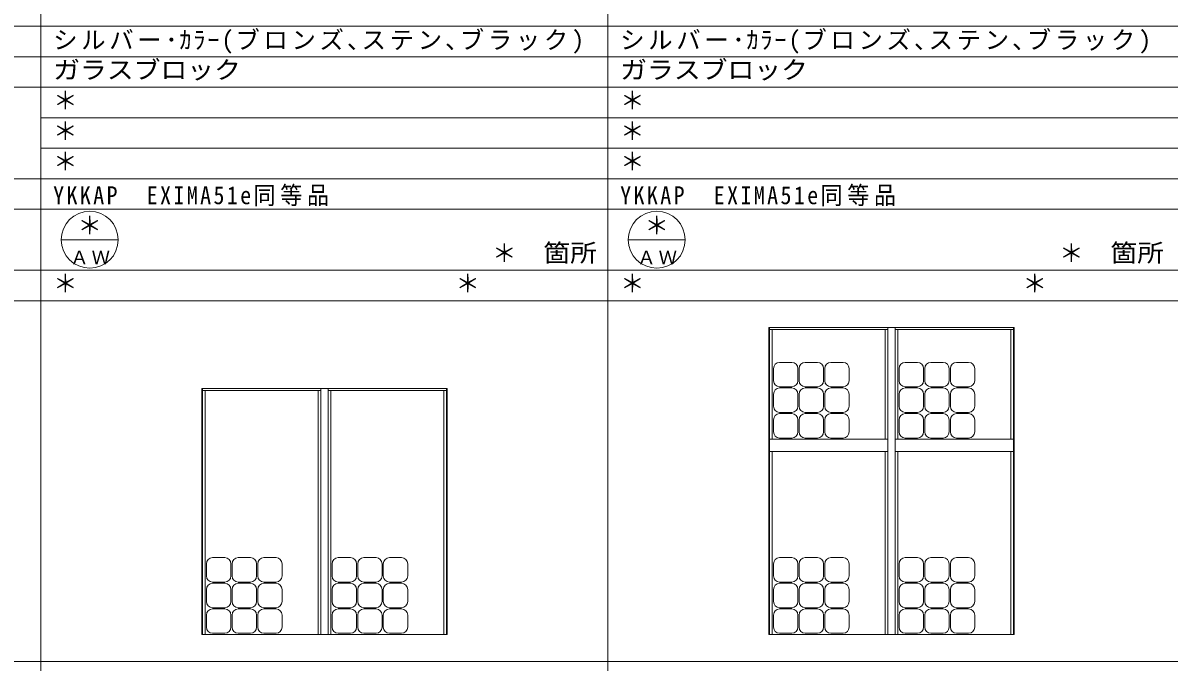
# Model space of a CAD drawing. Units: millimetres, scale not verified. Extents: x -14850 to 14850, y -10500 to 10500.
# Drawn here: x -9448 to -49, y -47 to 5189 of the extents above; entities that cross this region are included whole.
import ezdxf
from ezdxf.enums import TextEntityAlignment as Align

# ---------------------------------------------------------------- set-up
doc = ezdxf.new("R2010")
doc.units = ezdxf.units.MM
doc.header["$LTSCALE"] = 50
doc.layers.add('0-0_0', color=7, linetype='Continuous')
doc.layers.add('0-1_USER1', color=7, linetype='Continuous', lineweight=9)
doc.layers.add('0-2_YKK_ZWAK', color=4, linetype='Continuous', lineweight=9)
doc.styles.add('ＭＳ ゴシック', font='')
doc.styles.get('ＭＳ ゴシック').set_extended_font_data('MS Gothic')

msp = doc.modelspace()

# ---------------------------------------------------------------- linework, layer by layer
at = {"layer": '0-1_USER1'}
for p, q in [((-9299.96, -8247.06), (-9299.96, 9617.94)), ((-4649.96, -8247.06), (-4649.96, 9617.94)), ((-13949.96, 5162.94), (13950.04, 5162.94)), ((-13949.96, 4912.94), (13950.04, 4912.94)), ((-13949.96, 4662.94), (13950.04, 4662.94)), ((-9299.96, 4412.94), (13950.04, 4412.94)), ((-9299.96, 4162.94), (13950.04, 4162.94)), ((-13949.96, 3912.94), (13950.04, 3912.94)), ((-13949.96, 3662.94), (13950.04, 3662.94)), ((-9133.29, 3412.94), (-8666.63, 3412.94)), ((-4483.29, 3412.94), (-4016.63, 3412.94)), ((-13949.96, 3162.94), (13950.04, 3162.94)), ((-13949.96, 2912.94), (13950.04, 2912.94)), ((-13949.96, -42.06), (13950.04, -42.06))]:
    msp.add_line(p, q, dxfattribs=at)
for centre in [(-8899.96, 3412.94), (-4249.96, 3412.94)]:
    msp.add_circle(centre, 233.33, dxfattribs=at)
at = {"layer": '0-2_YKK_ZWAK'}
for p, q in [((-1319.96, 2692.94), (-3329.96, 2692.94)), ((-3329.96, 2692.94), (-3329.96, 177.94)), ((-3324.96, 177.94), (-3324.96, 2692.94)), ((-2354.96, 2677.94), (-3324.96, 2677.94)), ((-3302.96, 1777.94), (-3302.96, 2677.94)), ((-2376.96, 1777.94), (-2376.96, 2677.94)), ((-2354.96, 177.94), (-2354.96, 2692.94)), ((-2294.96, 177.94), (-2294.96, 2692.94)), ((-1324.96, 2677.94), (-2294.96, 2677.94)), ((-2272.96, 1777.94), (-2272.96, 2677.94)), ((-1346.96, 1777.94), (-1346.96, 2677.94)), ((-1324.96, 177.94), (-1324.96, 2692.94)), ((-1319.96, 2692.94), (-1319.96, 177.94)), ((-3292.46, 2358.44), (-3292.46, 2258.44)), ((-3142.46, 2408.44), (-3242.46, 2408.44)), ((-3092.46, 2258.44), (-3092.46, 2358.44)), ((-3082.46, 2358.44), (-3082.46, 2258.44)), ((-2932.46, 2408.44), (-3032.46, 2408.44)), ((-2882.46, 2258.44), (-2882.46, 2358.44)), ((-2872.46, 2358.44), (-2872.46, 2258.44)), ((-2722.46, 2408.44), (-2822.46, 2408.44)), ((-2672.46, 2258.44), (-2672.46, 2358.44)), ((-2262.46, 2358.44), (-2262.46, 2258.44)), ((-2112.46, 2408.44), (-2212.46, 2408.44)), ((-2062.46, 2258.44), (-2062.46, 2358.44)), ((-2052.46, 2358.44), (-2052.46, 2258.44)), ((-1902.46, 2408.44), (-2002.46, 2408.44)), ((-1852.46, 2258.44), (-1852.46, 2358.44)), ((-1842.46, 2358.44), (-1842.46, 2258.44)), ((-1692.46, 2408.44), (-1792.46, 2408.44)), ((-1642.46, 2258.44), (-1642.46, 2358.44)), ((-5969.96, 2192.94), (-7979.96, 2192.94)), ((-7979.96, 2192.94), (-7979.96, 177.94)), ((-7974.96, 177.94), (-7974.96, 2192.94)), ((-7004.96, 2177.94), (-7974.96, 2177.94)), ((-7952.96, 177.94), (-7952.96, 2177.94)), ((-7026.96, 2177.94), (-7026.96, 177.94)), ((-7004.96, 2192.94), (-7004.96, 177.94)), ((-6944.96, 2192.94), (-6944.96, 177.94)), ((-5974.96, 2177.94), (-6944.96, 2177.94)), ((-6922.96, 2177.94), (-6922.96, 177.94)), ((-5996.96, 177.94), (-5996.96, 2177.94)), ((-5974.96, 177.94), (-5974.96, 2192.94)), ((-5969.96, 2192.94), (-5969.96, 177.94)), ((-3242.46, 2208.44), (-3142.46, 2208.44)), ((-3142.46, 2198.44), (-3242.46, 2198.44)), ((-3032.46, 2208.44), (-2932.46, 2208.44)), ((-2932.46, 2198.44), (-3032.46, 2198.44)), ((-2822.46, 2208.44), (-2722.46, 2208.44)), ((-2722.46, 2198.44), (-2822.46, 2198.44)), ((-2212.46, 2208.44), (-2112.46, 2208.44)), ((-2112.46, 2198.44), (-2212.46, 2198.44)), ((-2002.46, 2208.44), (-1902.46, 2208.44)), ((-1902.46, 2198.44), (-2002.46, 2198.44)), ((-1792.46, 2208.44), (-1692.46, 2208.44)), ((-1692.46, 2198.44), (-1792.46, 2198.44)), ((-3292.46, 2148.44), (-3292.46, 2048.44)), ((-3092.46, 2048.44), (-3092.46, 2148.44)), ((-3082.46, 2148.44), (-3082.46, 2048.44)), ((-2882.46, 2048.44), (-2882.46, 2148.44)), ((-2872.46, 2148.44), (-2872.46, 2048.44)), ((-2672.46, 2048.44), (-2672.46, 2148.44)), ((-2262.46, 2148.44), (-2262.46, 2048.44)), ((-2062.46, 2048.44), (-2062.46, 2148.44)), ((-2052.46, 2148.44), (-2052.46, 2048.44)), ((-1852.46, 2048.44), (-1852.46, 2148.44)), ((-1842.46, 2148.44), (-1842.46, 2048.44)), ((-1642.46, 2048.44), (-1642.46, 2148.44)), ((-3242.46, 1998.44), (-3142.46, 1998.44)), ((-3142.46, 1988.44), (-3242.46, 1988.44)), ((-3032.46, 1998.44), (-2932.46, 1998.44)), ((-2932.46, 1988.44), (-3032.46, 1988.44)), ((-2822.46, 1998.44), (-2722.46, 1998.44)), ((-2722.46, 1988.44), (-2822.46, 1988.44)), ((-2212.46, 1998.44), (-2112.46, 1998.44)), ((-2112.46, 1988.44), (-2212.46, 1988.44)), ((-2002.46, 1998.44), (-1902.46, 1998.44)), ((-1902.46, 1988.44), (-2002.46, 1988.44)), ((-1792.46, 1998.44), (-1692.46, 1998.44)), ((-1692.46, 1988.44), (-1792.46, 1988.44)), ((-3292.46, 1938.44), (-3292.46, 1838.44)), ((-3092.46, 1838.44), (-3092.46, 1938.44)), ((-3082.46, 1938.44), (-3082.46, 1838.44)), ((-2882.46, 1838.44), (-2882.46, 1938.44)), ((-2872.46, 1938.44), (-2872.46, 1838.44)), ((-2672.46, 1838.44), (-2672.46, 1938.44)), ((-2262.46, 1938.44), (-2262.46, 1838.44)), ((-2062.46, 1838.44), (-2062.46, 1938.44)), ((-2052.46, 1938.44), (-2052.46, 1838.44)), ((-1852.46, 1838.44), (-1852.46, 1938.44)), ((-1842.46, 1938.44), (-1842.46, 1838.44)), ((-1642.46, 1838.44), (-1642.46, 1938.44)), ((-3242.46, 1788.44), (-3142.46, 1788.44)), ((-3032.46, 1788.44), (-2932.46, 1788.44)), ((-2822.46, 1788.44), (-2722.46, 1788.44)), ((-2212.46, 1788.44), (-2112.46, 1788.44)), ((-2002.46, 1788.44), (-1902.46, 1788.44)), ((-1792.46, 1788.44), (-1692.46, 1788.44)), ((-3324.96, 1777.94), (-2354.96, 1777.94)), ((-2294.96, 1777.94), (-1324.96, 1777.94)), ((-3324.96, 1677.94), (-2354.96, 1677.94)), ((-3302.96, 177.94), (-3302.96, 1677.94)), ((-2376.96, 177.94), (-2376.96, 1677.94)), ((-2294.96, 1677.94), (-1324.96, 1677.94)), ((-2272.96, 177.94), (-2272.96, 1677.94)), ((-1346.96, 177.94), (-1346.96, 1677.94)), ((-7942.46, 758.44), (-7942.46, 658.44)), ((-7792.46, 808.44), (-7892.46, 808.44)), ((-7742.46, 658.44), (-7742.46, 758.44)), ((-7732.46, 758.44), (-7732.46, 658.44)), ((-7582.46, 808.44), (-7682.46, 808.44)), ((-7532.46, 658.44), (-7532.46, 758.44)), ((-7522.46, 758.44), (-7522.46, 658.44)), ((-7372.46, 808.44), (-7472.46, 808.44)), ((-7322.46, 658.44), (-7322.46, 758.44)), ((-6912.46, 758.44), (-6912.46, 658.44)), ((-6762.46, 808.44), (-6862.46, 808.44)), ((-6712.46, 658.44), (-6712.46, 758.44)), ((-6702.46, 758.44), (-6702.46, 658.44)), ((-6552.46, 808.44), (-6652.46, 808.44)), ((-6502.46, 658.44), (-6502.46, 758.44)), ((-6492.46, 758.44), (-6492.46, 658.44)), ((-6342.46, 808.44), (-6442.46, 808.44)), ((-6292.46, 658.44), (-6292.46, 758.44)), ((-3292.46, 758.44), (-3292.46, 658.44)), ((-3142.46, 808.44), (-3242.46, 808.44)), ((-3092.46, 658.44), (-3092.46, 758.44)), ((-3082.46, 758.44), (-3082.46, 658.44)), ((-2932.46, 808.44), (-3032.46, 808.44)), ((-2882.46, 658.44), (-2882.46, 758.44)), ((-2872.46, 758.44), (-2872.46, 658.44)), ((-2722.46, 808.44), (-2822.46, 808.44)), ((-2672.46, 658.44), (-2672.46, 758.44)), ((-2262.46, 758.44), (-2262.46, 658.44)), ((-2112.46, 808.44), (-2212.46, 808.44)), ((-2062.46, 658.44), (-2062.46, 758.44)), ((-2052.46, 758.44), (-2052.46, 658.44)), ((-1902.46, 808.44), (-2002.46, 808.44)), ((-1852.46, 658.44), (-1852.46, 758.44)), ((-1842.46, 758.44), (-1842.46, 658.44)), ((-1692.46, 808.44), (-1792.46, 808.44)), ((-1642.46, 658.44), (-1642.46, 758.44)), ((-7892.46, 608.44), (-7792.46, 608.44)), ((-7792.46, 598.44), (-7892.46, 598.44)), ((-7682.46, 608.44), (-7582.46, 608.44)), ((-7582.46, 598.44), (-7682.46, 598.44)), ((-7472.46, 608.44), (-7372.46, 608.44)), ((-7372.46, 598.44), (-7472.46, 598.44)), ((-6862.46, 608.44), (-6762.46, 608.44)), ((-6762.46, 598.44), (-6862.46, 598.44)), ((-6652.46, 608.44), (-6552.46, 608.44)), ((-6552.46, 598.44), (-6652.46, 598.44)), ((-6442.46, 608.44), (-6342.46, 608.44)), ((-6342.46, 598.44), (-6442.46, 598.44)), ((-3242.46, 608.44), (-3142.46, 608.44)), ((-3142.46, 598.44), (-3242.46, 598.44)), ((-3032.46, 608.44), (-2932.46, 608.44)), ((-2932.46, 598.44), (-3032.46, 598.44)), ((-2822.46, 608.44), (-2722.46, 608.44)), ((-2722.46, 598.44), (-2822.46, 598.44)), ((-2212.46, 608.44), (-2112.46, 608.44)), ((-2112.46, 598.44), (-2212.46, 598.44)), ((-2002.46, 608.44), (-1902.46, 608.44)), ((-1902.46, 598.44), (-2002.46, 598.44)), ((-1792.46, 608.44), (-1692.46, 608.44)), ((-1692.46, 598.44), (-1792.46, 598.44)), ((-7942.46, 548.44), (-7942.46, 448.44)), ((-7742.46, 448.44), (-7742.46, 548.44)), ((-7732.46, 548.44), (-7732.46, 448.44)), ((-7532.46, 448.44), (-7532.46, 548.44)), ((-7522.46, 548.44), (-7522.46, 448.44)), ((-7322.46, 448.44), (-7322.46, 548.44)), ((-6912.46, 548.44), (-6912.46, 448.44)), ((-6712.46, 448.44), (-6712.46, 548.44)), ((-6702.46, 548.44), (-6702.46, 448.44)), ((-6502.46, 448.44), (-6502.46, 548.44)), ((-6492.46, 548.44), (-6492.46, 448.44)), ((-6292.46, 448.44), (-6292.46, 548.44)), ((-3292.46, 548.44), (-3292.46, 448.44)), ((-3092.46, 448.44), (-3092.46, 548.44)), ((-3082.46, 548.44), (-3082.46, 448.44)), ((-2882.46, 448.44), (-2882.46, 548.44)), ((-2872.46, 548.44), (-2872.46, 448.44)), ((-2672.46, 448.44), (-2672.46, 548.44)), ((-2262.46, 548.44), (-2262.46, 448.44)), ((-2062.46, 448.44), (-2062.46, 548.44)), ((-2052.46, 548.44), (-2052.46, 448.44)), ((-1852.46, 448.44), (-1852.46, 548.44)), ((-1842.46, 548.44), (-1842.46, 448.44)), ((-1642.46, 448.44), (-1642.46, 548.44)), ((-7892.46, 398.44), (-7792.46, 398.44)), ((-7792.46, 388.44), (-7892.46, 388.44)), ((-7682.46, 398.44), (-7582.46, 398.44)), ((-7582.46, 388.44), (-7682.46, 388.44)), ((-7472.46, 398.44), (-7372.46, 398.44)), ((-7372.46, 388.44), (-7472.46, 388.44)), ((-6862.46, 398.44), (-6762.46, 398.44)), ((-6762.46, 388.44), (-6862.46, 388.44)), ((-6652.46, 398.44), (-6552.46, 398.44)), ((-6552.46, 388.44), (-6652.46, 388.44)), ((-6442.46, 398.44), (-6342.46, 398.44)), ((-6342.46, 388.44), (-6442.46, 388.44)), ((-3242.46, 398.44), (-3142.46, 398.44)), ((-3142.46, 388.44), (-3242.46, 388.44)), ((-3032.46, 398.44), (-2932.46, 398.44)), ((-2932.46, 388.44), (-3032.46, 388.44)), ((-2822.46, 398.44), (-2722.46, 398.44)), ((-2722.46, 388.44), (-2822.46, 388.44)), ((-2212.46, 398.44), (-2112.46, 398.44)), ((-2112.46, 388.44), (-2212.46, 388.44)), ((-2002.46, 398.44), (-1902.46, 398.44)), ((-1902.46, 388.44), (-2002.46, 388.44)), ((-1792.46, 398.44), (-1692.46, 398.44)), ((-1692.46, 388.44), (-1792.46, 388.44)), ((-7942.46, 338.44), (-7942.46, 238.44)), ((-7742.46, 238.44), (-7742.46, 338.44)), ((-7732.46, 338.44), (-7732.46, 238.44)), ((-7532.46, 238.44), (-7532.46, 338.44)), ((-7522.46, 338.44), (-7522.46, 238.44)), ((-7322.46, 238.44), (-7322.46, 338.44)), ((-6912.46, 338.44), (-6912.46, 238.44)), ((-6712.46, 238.44), (-6712.46, 338.44)), ((-6702.46, 338.44), (-6702.46, 238.44)), ((-6502.46, 238.44), (-6502.46, 338.44)), ((-6492.46, 338.44), (-6492.46, 238.44)), ((-6292.46, 238.44), (-6292.46, 338.44)), ((-3292.46, 338.44), (-3292.46, 238.44)), ((-3092.46, 238.44), (-3092.46, 338.44)), ((-3082.46, 338.44), (-3082.46, 238.44)), ((-2882.46, 238.44), (-2882.46, 338.44)), ((-2872.46, 338.44), (-2872.46, 238.44)), ((-2672.46, 238.44), (-2672.46, 338.44)), ((-2262.46, 338.44), (-2262.46, 238.44)), ((-2062.46, 238.44), (-2062.46, 338.44)), ((-2052.46, 338.44), (-2052.46, 238.44)), ((-1852.46, 238.44), (-1852.46, 338.44)), ((-1842.46, 338.44), (-1842.46, 238.44)), ((-1642.46, 238.44), (-1642.46, 338.44)), ((-7892.46, 188.44), (-7792.46, 188.44)), ((-7682.46, 188.44), (-7582.46, 188.44)), ((-7472.46, 188.44), (-7372.46, 188.44)), ((-6862.46, 188.44), (-6762.46, 188.44)), ((-6652.46, 188.44), (-6552.46, 188.44)), ((-6442.46, 188.44), (-6342.46, 188.44)), ((-3242.46, 188.44), (-3142.46, 188.44)), ((-3032.46, 188.44), (-2932.46, 188.44)), ((-2822.46, 188.44), (-2722.46, 188.44)), ((-2212.46, 188.44), (-2112.46, 188.44)), ((-2002.46, 188.44), (-1902.46, 188.44)), ((-1792.46, 188.44), (-1692.46, 188.44)), ((-5969.96, 177.94), (-7979.96, 177.94)), ((-1319.96, 177.94), (-3329.96, 177.94))]:
    msp.add_line(p, q, dxfattribs=at)
for centre, start, end in [((-3242.46, 2358.44), 90, 180), ((-3142.46, 2358.44), 0, 90), ((-3032.46, 2358.44), 90, 180), ((-2932.46, 2358.44), 0, 90), ((-2822.46, 2358.44), 90, 180), ((-2722.46, 2358.44), 0, 90), ((-2212.46, 2358.44), 90, 180), ((-2112.46, 2358.44), 0, 90), ((-2002.46, 2358.44), 90, 180), ((-1902.46, 2358.44), 0, 90), ((-1792.46, 2358.44), 90, 180), ((-1692.46, 2358.44), 0, 90), ((-3242.46, 2258.44), 180, 270), ((-3142.46, 2258.44), 270, 0), ((-3032.46, 2258.44), 180, 270), ((-2932.46, 2258.44), 270, 0), ((-2822.46, 2258.44), 180, 270), ((-2722.46, 2258.44), 270, 0), ((-2212.46, 2258.44), 180, 270), ((-2112.46, 2258.44), 270, 0), ((-2002.46, 2258.44), 180, 270), ((-1902.46, 2258.44), 270, 0), ((-1792.46, 2258.44), 180, 270), ((-1692.46, 2258.44), 270, 0), ((-3242.46, 2148.44), 90, 180), ((-3142.46, 2148.44), 0, 90), ((-3032.46, 2148.44), 90, 180), ((-2932.46, 2148.44), 0, 90), ((-2822.46, 2148.44), 90, 180), ((-2722.46, 2148.44), 0, 90), ((-2212.46, 2148.44), 90, 180), ((-2112.46, 2148.44), 0, 90), ((-2002.46, 2148.44), 90, 180), ((-1902.46, 2148.44), 0, 90), ((-1792.46, 2148.44), 90, 180), ((-1692.46, 2148.44), 0, 90), ((-3242.46, 2048.44), 180, 270), ((-3242.46, 1938.44), 90, 180), ((-3142.46, 2048.44), 270, 0), ((-3142.46, 1938.44), 0, 90), ((-3032.46, 2048.44), 180, 270), ((-3032.46, 1938.44), 90, 180), ((-2932.46, 2048.44), 270, 0), ((-2932.46, 1938.44), 0, 90), ((-2822.46, 2048.44), 180, 270), ((-2822.46, 1938.44), 90, 180), ((-2722.46, 2048.44), 270, 0), ((-2722.46, 1938.44), 0, 90), ((-2212.46, 2048.44), 180, 270), ((-2212.46, 1938.44), 90, 180), ((-2112.46, 2048.44), 270, 0), ((-2112.46, 1938.44), 0, 90), ((-2002.46, 2048.44), 180, 270), ((-2002.46, 1938.44), 90, 180), ((-1902.46, 2048.44), 270, 0), ((-1902.46, 1938.44), 0, 90), ((-1792.46, 2048.44), 180, 270), ((-1792.46, 1938.44), 90, 180), ((-1692.46, 2048.44), 270, 0), ((-1692.46, 1938.44), 0, 90), ((-3242.46, 1838.44), 180, 270), ((-3142.46, 1838.44), 270, 0), ((-3032.46, 1838.44), 180, 270), ((-2932.46, 1838.44), 270, 0), ((-2822.46, 1838.44), 180, 270), ((-2722.46, 1838.44), 270, 0), ((-2212.46, 1838.44), 180, 270), ((-2112.46, 1838.44), 270, 0), ((-2002.46, 1838.44), 180, 270), ((-1902.46, 1838.44), 270, 0), ((-1792.46, 1838.44), 180, 270), ((-1692.46, 1838.44), 270, 0), ((-7892.46, 758.44), 90, 180), ((-7792.46, 758.44), 0, 90), ((-7682.46, 758.44), 90, 180), ((-7582.46, 758.44), 0, 90), ((-7472.46, 758.44), 90, 180), ((-7372.46, 758.44), 0, 90), ((-6862.46, 758.44), 90, 180), ((-6762.46, 758.44), 0, 90), ((-6652.46, 758.44), 90, 180), ((-6552.46, 758.44), 0, 90), ((-6442.46, 758.44), 90, 180), ((-6342.46, 758.44), 0, 90), ((-3242.46, 758.44), 90, 180), ((-3142.46, 758.44), 0, 90), ((-3032.46, 758.44), 90, 180), ((-2932.46, 758.44), 0, 90), ((-2822.46, 758.44), 90, 180), ((-2722.46, 758.44), 0, 90), ((-2212.46, 758.44), 90, 180), ((-2112.46, 758.44), 0, 90), ((-2002.46, 758.44), 90, 180), ((-1902.46, 758.44), 0, 90), ((-1792.46, 758.44), 90, 180), ((-1692.46, 758.44), 0, 90), ((-7892.46, 658.44), 180, 270), ((-7792.46, 658.44), 270, 0), ((-7682.46, 658.44), 180, 270), ((-7582.46, 658.44), 270, 0), ((-7472.46, 658.44), 180, 270), ((-7372.46, 658.44), 270, 0), ((-6862.46, 658.44), 180, 270), ((-6762.46, 658.44), 270, 0), ((-6652.46, 658.44), 180, 270), ((-6552.46, 658.44), 270, 0), ((-6442.46, 658.44), 180, 270), ((-6342.46, 658.44), 270, 0), ((-3242.46, 658.44), 180, 270), ((-3142.46, 658.44), 270, 0), ((-3032.46, 658.44), 180, 270), ((-2932.46, 658.44), 270, 0), ((-2822.46, 658.44), 180, 270), ((-2722.46, 658.44), 270, 0), ((-2212.46, 658.44), 180, 270), ((-2112.46, 658.44), 270, 0), ((-2002.46, 658.44), 180, 270), ((-1902.46, 658.44), 270, 0), ((-1792.46, 658.44), 180, 270), ((-1692.46, 658.44), 270, 0), ((-7892.46, 548.44), 90, 180), ((-7792.46, 548.44), 0, 90), ((-7682.46, 548.44), 90, 180), ((-7582.46, 548.44), 0, 90), ((-7472.46, 548.44), 90, 180), ((-7372.46, 548.44), 0, 90), ((-6862.46, 548.44), 90, 180), ((-6762.46, 548.44), 0, 90), ((-6652.46, 548.44), 90, 180), ((-6552.46, 548.44), 0, 90), ((-6442.46, 548.44), 90, 180), ((-6342.46, 548.44), 0, 90), ((-3242.46, 548.44), 90, 180), ((-3142.46, 548.44), 0, 90), ((-3032.46, 548.44), 90, 180), ((-2932.46, 548.44), 0, 90), ((-2822.46, 548.44), 90, 180), ((-2722.46, 548.44), 0, 90), ((-2212.46, 548.44), 90, 180), ((-2112.46, 548.44), 0, 90), ((-2002.46, 548.44), 90, 180), ((-1902.46, 548.44), 0, 90), ((-1792.46, 548.44), 90, 180), ((-1692.46, 548.44), 0, 90), ((-7892.46, 448.44), 180, 270), ((-7892.46, 338.44), 90, 180), ((-7792.46, 448.44), 270, 0), ((-7792.46, 338.44), 0, 90), ((-7682.46, 448.44), 180, 270), ((-7682.46, 338.44), 90, 180), ((-7582.46, 448.44), 270, 0), ((-7582.46, 338.44), 0, 90), ((-7472.46, 448.44), 180, 270), ((-7472.46, 338.44), 90, 180), ((-7372.46, 448.44), 270, 0), ((-7372.46, 338.44), 0, 90), ((-6862.46, 448.44), 180, 270), ((-6862.46, 338.44), 90, 180), ((-6762.46, 448.44), 270, 0), ((-6762.46, 338.44), 0, 90), ((-6652.46, 448.44), 180, 270), ((-6652.46, 338.44), 90, 180), ((-6552.46, 448.44), 270, 0), ((-6552.46, 338.44), 0, 90), ((-6442.46, 448.44), 180, 270), ((-6442.46, 338.44), 90, 180), ((-6342.46, 448.44), 270, 0), ((-6342.46, 338.44), 0, 90), ((-3242.46, 448.44), 180, 270), ((-3242.46, 338.44), 90, 180), ((-3142.46, 448.44), 270, 0), ((-3142.46, 338.44), 0, 90), ((-3032.46, 448.44), 180, 270), ((-3032.46, 338.44), 90, 180), ((-2932.46, 448.44), 270, 0), ((-2932.46, 338.44), 0, 90), ((-2822.46, 448.44), 180, 270), ((-2822.46, 338.44), 90, 180), ((-2722.46, 448.44), 270, 0), ((-2722.46, 338.44), 0, 90), ((-2212.46, 448.44), 180, 270), ((-2212.46, 338.44), 90, 180), ((-2112.46, 448.44), 270, 0), ((-2112.46, 338.44), 0, 90), ((-2002.46, 448.44), 180, 270), ((-2002.46, 338.44), 90, 180), ((-1902.46, 448.44), 270, 0), ((-1902.46, 338.44), 0, 90), ((-1792.46, 448.44), 180, 270), ((-1792.46, 338.44), 90, 180), ((-1692.46, 448.44), 270, 0), ((-1692.46, 338.44), 0, 90), ((-7892.46, 238.44), 180, 270), ((-7792.46, 238.44), 270, 0), ((-7682.46, 238.44), 180, 270), ((-7582.46, 238.44), 270, 0), ((-7472.46, 238.44), 180, 270), ((-7372.46, 238.44), 270, 0), ((-6862.46, 238.44), 180, 270), ((-6762.46, 238.44), 270, 0), ((-6652.46, 238.44), 180, 270), ((-6552.46, 238.44), 270, 0), ((-6442.46, 238.44), 180, 270), ((-6342.46, 238.44), 270, 0), ((-3242.46, 238.44), 180, 270), ((-3142.46, 238.44), 270, 0), ((-3032.46, 238.44), 180, 270), ((-2932.46, 238.44), 270, 0), ((-2822.46, 238.44), 180, 270), ((-2722.46, 238.44), 270, 0), ((-2212.46, 238.44), 180, 270), ((-2112.46, 238.44), 270, 0), ((-2002.46, 238.44), 180, 270), ((-1902.46, 238.44), 270, 0), ((-1792.46, 238.44), 180, 270), ((-1692.46, 238.44), 270, 0)]:
    msp.add_arc(centre, 50, start, end, dxfattribs=at)

# ---------------------------------------------------------------- texts
at = {"layer": '0-0_0', "style": 'ＭＳ ゴシック', "width": 1.1}
for p in [(-9199.96, 4687.94), (-4549.96, 4687.94)]:
    msp.add_text('ガラスブロック', height=146.6, dxfattribs=at).set_placement(p, align=Align.BOTTOM_LEFT)
at = {"layer": '0-0_0', "style": 'ＭＳ ゴシック'}
for p in [(-9199.96, 4437.94), (-4549.96, 4437.94), (-9199.96, 4187.94), (-4549.96, 4187.94), (-9199.96, 3937.94), (-4549.96, 3937.94), (-8999.96, 3412.94), (-4349.96, 3412.94), (-5599.96, 3187.94), (-949.96, 3187.94), (-9199.96, 2937.94), (-5899.96, 2937.94), (-4549.96, 2937.94), (-1249.96, 2937.94)]:
    msp.add_text('＊', height=146.6, dxfattribs=at).set_placement(p, align=Align.BOTTOM_LEFT)
at = {"layer": '0-0_0', "char_height": 146.6, "attachment_point": 7, "style": 'ＭＳ ゴシック'}
for s, insert in [('\\T1.15;シルバー･ｶﾗｰ(ブロンズ､ステン､ブラック)', (-9199.96, 4937.94)), ('\\T1.15;シルバー･ｶﾗｰ(ブロンズ､ステン､ブラック)', (-4549.96, 4937.94)), ('\\T1.22;\\W0.9;YKKAP\u3000EXIMA51e同等品', (-9199.96, 3687.94)), ('\\T1.22;\\W0.9;YKKAP\u3000EXIMA51e同等品', (-4549.96, 3687.94))]:
    msp.add_mtext(s, dxfattribs=dict(at, insert=insert))
at = {"layer": '0-1_USER1', "style": 'ＭＳ ゴシック', "width": 1.1}
for p in [(-5179.96, 3187.94), (-529.96, 3187.94)]:
    msp.add_text('箇所', height=146.6, dxfattribs=at).set_placement(p, align=Align.BOTTOM_LEFT)
at = {"layer": '0-1_USER1', "char_height": 110, "attachment_point": 7, "style": 'ＭＳ ゴシック'}
for insert in [(-9059.96, 3212.94), (-4409.96, 3212.94)]:
    msp.add_mtext('\\T1.17;ＡＷ', dxfattribs=dict(at, insert=insert))

doc.saveas('drawing.dxf')
